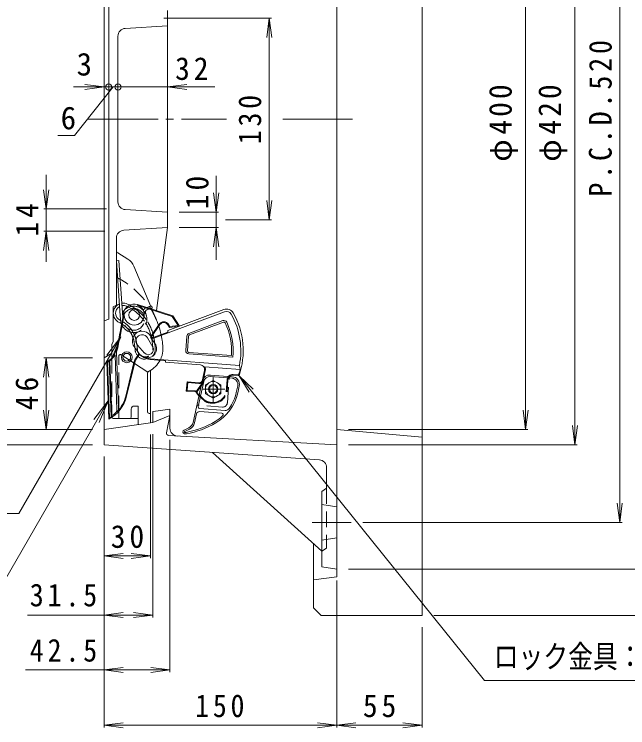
# Model space of a CAD drawing. Units: millimetres, scale not verified. Extents: x -864 to 904, y -685 to 614.
# Drawn here: x 175.2 to 570.6, y -230.7 to 229.1 of the extents above; entities that cross this region are included whole.
import ezdxf
from ezdxf.enums import TextEntityAlignment as Align

# ---------------------------------------------------------------- set-up
doc = ezdxf.new("R2010")
doc.units = ezdxf.units.MM
doc.header["$LTSCALE"] = 5
doc.header["$PDMODE"] = 32
doc.header["$PDSIZE"] = 4
for name, pattern in [('CHAIN2', [12, 9, -1, 1, -1]), ('DASHED2', [3, 2, -1]), ('DASHED3', [4, 3, -1])]:
    doc.linetypes.add(name, pattern=pattern)
for name, color, linetype, lineweight in [('2-0', 2, 'Continuous', 18), ('2-1', 3, 'Continuous', 18), ('2-2', 2, 'Continuous', 18), ('2-3', 4, 'Continuous', 18), ('2-4', 7, 'Continuous', 18), ('2-5', 7, 'Continuous', 18), ('2-6', 6, 'Continuous', 18), ('2-9', 4, 'Continuous', 18)]:
    doc.layers.add(name, color=color, linetype=linetype, lineweight=lineweight)
doc.styles.add('ＭＳ ゴシック', font='')
doc.styles.get('ＭＳ ゴシック').set_extended_font_data('MS Gothic')

msp = doc.modelspace()

# ---------------------------------------------------------------- linework, layer by layer
at = {"layer": '2-0'}
for p, q in [((383.087, -45.446), (383.087, 368.554)), ((264.587, -26.946), (264.587, -34.016)), ((275.587, -37.739), (275.587, -25.446)), ((264.587, -34.016), (275.587, -29.446)), ((273.369, -40.633), (275.587, -29.446)), ((233.087, -38.446), (264.587, -34.016)), ((233.087, -38.446), (233.087, -48.446)), ((274.757, -42.423), (383.087, -48.446)), ((383.087, -45.446), (383.087, -128.446)), ((371.935, -58.122), (233.087, -48.446)), ((303.087, -53.324), (373.587, -116.946)), ((376.587, -63.11), (376.587, -76.446)), ((373.587, -86.946), (383.087, -88.446)), ((373.587, -109.946), (383.087, -108.446))]:
    msp.add_line(p, q, dxfattribs=at)
at = {"layer": '2-0', "color": 7, "linetype": 'CHAIN2'}
for p, q in [((222.973, 161.554), (312.137, 161.554)), ((348.324, 161.554), (397.169, 161.554))]:
    msp.add_line(p, q, dxfattribs=at)
at = {"layer": '2-0', "linetype": 'DASHED2'}
for p in [(376.587, -76.446), (373.587, -116.946)]:
    msp.add_line(p, (376.587, -114.946), dxfattribs=at)
at = {"layer": '2-0', "linetype": 'CHAIN2'}
msp.add_line((367.175, -98.446), (392.31, -98.446), dxfattribs=at)
at = {"layer": '2-0'}
for points in [[(275.587, -25.446), (268.087, -26.469), (264.587, -26.946)], [(373.587, -116.946), (373.587, -78.446), (376.587, -76.446)], [(373.587, -116.946), (373.587, -126.946), (383.087, -128.446)]]:
    msp.add_lwpolyline(points, dxfattribs=at)
for centre, radius, start, end in [((274.841, -40.925), 1.5, 168.78508, 266.81508), ((280.587, -37.739), 5, 180, 266.81775), ((371.587, -63.11), 5, 0, 86.01448)]:
    msp.add_arc(centre, radius, start, end, dxfattribs=at)
at = {"layer": '2-1'}
for p, q in [((233.087, 361.554), (233.087, 161.554)), ((236.087, 161.554), (236.087, 345.554)), ((274.087, 161.554), (274.087, 231.554)), ((246.79, 219.928), (274.087, 221.554)), ((242.087, 214.934), (242.087, 161.554)), ((233.087, -38.446), (233.087, 161.554)), ((236.087, 161.554), (236.087, 32.554)), ((242.087, 108.174), (242.087, 161.554)), ((274.087, 161.554), (274.087, 91.554)), ((246.79, 103.18), (274.087, 101.554)), ((245.782, 89.82), (274.087, 91.554)), ((266.919, 38.106), (274.087, 91.554)), ((241.087, 84.751), (241.087, 41.554)), ((248.403, 71.232), (242.027, 75.216)), ((252.317, 66.637), (263.199, 40.826)), ((263.783, 39.442), (263.951, 39.042)), ((236.087, 32.554), (233.087, 31.554)), ((236.087, 32.554), (233.087, 31.554)), ((236.087, 32.554), (233.087, 31.554)), ((238.087, 7.462), (238.087, 16.554)), ((238.087, 10.554), (233.087, 7.554)), ((252.707, 3.99), (261.395, -1.645)), ((261.087, -3.087), (261.087, -2.71)), ((261.087, -3.087), (261.087, -27.127)), ((263.087, -34.227), (263.087, -0.42)), ((242.587, -31.076), (242.587, -23.841)), ((250.587, -30.446), (250.587, -25.446)), ((252.587, -23.446), (255.087, -23.446)), ((255.087, -35.352), (255.087, -23.446)), ((239.087, -31.446), (242.232, -31.446)), ((247.287, -31.446), (242.232, -31.446)), ((242.587, -31.076), (242.587, -31.446)), ((255.087, -31.446), (247.287, -31.446)), ((261.993, -28.123), (263.087, -28.227)), ((262.445, -28.166), (263.087, -28.227)), ((263.087, -34.227), (233.087, -38.446))]:
    msp.add_line(p, q, dxfattribs=at)
at = {"layer": '2-1', "linetype": 'DASHED2'}
for p, q in [((263.951, 39.042), (266.888, 32.076)), ((244.132, 9.552), (252.707, 3.99)), ((238.087, 7.462), (238.087, -28.537)), ((242.587, -26.802), (242.587, 8.713)), ((238.087, -28.537), (238.087, -30.446))]:
    msp.add_line(p, q, dxfattribs=at)
at = {"layer": '2-1', "color": 2}
for p, q in [((303.466, -6.857), (298.466, -9.744)), ((303.466, -6.857), (308.466, -9.744)), ((298.466, -15.47), (298.466, -9.744)), ((303.466, -18.357), (298.466, -15.47))]:
    msp.add_line(p, q, dxfattribs=at)
at = {"layer": '2-1', "color": 2, "linetype": 'CHAIN2'}
for p, q in [((303.466, -21.135), (303.466, -4.627)), ((296.096, -12.607), (310.856, -12.607))]:
    msp.add_line(p, q, dxfattribs=at)
at = {"layer": '2-1'}
msp.add_lwpolyline([(238.087, 16.554), (239.087, 18.054), (239.087, 40.554), (241.087, 41.554)], dxfattribs=at)
at = {"layer": '2-1', "color": 2}
msp.add_lwpolyline([(303.466, -18.357), (308.466, -15.47), (308.466, -9.744)], dxfattribs=at)
for centre, radius in [((303.466, -12.583), 5), ((303.466, -12.607), 3), ((303.466, -12.607), 2.458)]:
    msp.add_circle(centre, radius, dxfattribs=at)
at = {"layer": '2-1'}
for centre, radius, start, end in [((247.087, 214.937), 5, 93.4086, 180), ((247.087, 108.171), 5, 180, 266.59142), ((246.087, 84.83), 5, 93.50531, 180), ((243.087, 76.912), 2, 180, 237.99507), ((243.103, 62.752), 10, 22.86008, 57.99503), ((245.587, 36.358), 6.5, 112.91322, 245.1795), ((245.587, 36.358), 6.5, 65.17958, 99.35675), ((235.723, 15.029), 30, 62.74321, 65.17944), ((245.587, 36.358), 5, 118.92149, 245.1795), ((245.587, 36.358), 5, 65.17958, 100.97079), ((235.723, 15.029), 28.5, 64.29515, 65.17943), ((235.723, 15.029), 17, 60.27628, 65.17937), ((235.723, 15.029), 18.5, 64.10103, 65.17937), ((216.921, 11.011), 54.226, 12.28276, 18.29221), ((254.559, 13.739), 11.529, 359.35721, 359.35722), ((254.559, 13.739), 16.529, 297.40381, 332.38083), ((263.087, -2.71), 2, 117.40268, 180), ((252.587, -25.446), 2, 90, 180), ((262.087, -27.127), 1, 180, 264.56398), ((239.087, -30.446), 1, 197.09299, 270), ((249.587, -30.446), 1, 270, 0)]:
    msp.add_arc(centre, radius, start, end, dxfattribs=at)
at = {"layer": '2-1', "linetype": 'DASHED2'}
for centre, radius, start, end in [((216.921, 11.011), 54.226, 22.86021, 63.53427), ((216.921, 11.011), 54.226, 18.29221, 31.99002), ((235.723, 15.029), 30, 12.06242, 35.37061), ((235.723, 15.029), 28.5, 12.06242, 34.7283), ((216.921, 11.011), 37.726, 2.9818, 12.06245), ((216.921, 11.011), 47.726, 2.68832, 12.06242), ((216.921, 11.011), 49.226, 2.68832, 12.06242), ((216.921, 11.011), 54.226, 2.68832, 12.28276), ((216.921, 11.011), 36.226, 2.9818, 10.95615), ((243.587, 8.713), 1, 57.02879, 180), ((259.589, 13.233), 6.5, 182.98187, 3.31915), ((259.589, 13.233), 5, 182.98187, 3.31915), ((254.559, 13.739), 16.529, 332.38083, 359.35722), ((239.087, -30.446), 1, 180, 197.09299)]:
    msp.add_arc(centre, radius, start, end, dxfattribs=at)
at = {"layer": '2-1', "linetype": 'DASHED3'}
for radius, start, end in [(30, 35.37061, 62.74321), (28.5, 34.7283, 64.29517), (17, 39.14261, 58.99586), (18.5, 30.04475, 60.76047), (17, 21.42802, 39.14261), (18.5, 26.36731, 30.04475), (18.5, 16.32385, 26.36731), (17, 25.83727, 26.3913), (17, 9.63852, 21.42802), (18.5, 12.06247, 16.32385)]:
    msp.add_arc((235.723, 15.029), radius, start, end, dxfattribs=at)
at = {"layer": '2-2', "color": 5, "lineweight": 9}
for p, q in [((315.667, -5.522), (301.566, -4.437)), ((315.744, -4.525), (301.643, -3.44)), ((290.457, -33.983), (296.379, -7.341)), ((293.755, -23.753), (297.355, -7.558)), ((318.306, -14.692), (319.265, -10.378)), ((319.282, -14.909), (320.241, -10.595)), ((311.114, -26.234), (294.655, -24.967)), ((308.961, -28.074), (294.796, -26.984)), ((291.434, -34.2), (292.691, -28.544)), ((287.737, -37.407), (284.674, -38.875)), ((288.169, -38.309), (285.106, -39.777))]:
    msp.add_line(p, q, dxfattribs=at)
at = {"layer": '2-2', "color": 5, "linetype": 'DASHED2', "lineweight": 9}
for p, q in [((312.587, -21.332), (313.892, -4.383)), ((309.366, -24.093), (292.936, -22.829))]:
    msp.add_line(p, q, dxfattribs=at)
at = {"layer": '2-2', "color": 5, "lineweight": 9}
for centre, radius, start, end in [((301.26, -8.425), 5, 85.59985, 167.46979), ((301.26, -8.425), 4, 85.59985, 167.46979), ((315.36, -9.51), 5, 347.46973, 85.59985), ((315.36, -9.51), 4, 347.46973, 85.59985), ((289.997, -8.401), 30, 300.43784, 347.46991), ((289.997, -8.401), 29, 325.19102, 347.46991), ((294.643, -28.978), 2, 85.59972, 167.46988), ((294.732, -23.97), 1, 167.46935, 265.59978), ((311.344, -23.243), 3, 265.59978, 325.19104), ((289.997, -8.401), 29, 300.43784, 312.41951), ((308.884, -29.071), 1, 312.41968, 85.59978), ((275.305, 16.602), 58, 280.61391, 300.43784), ((275.305, 16.602), 59, 280.61391, 300.43784), ((285.577, -32.898), 5, 295.59996, 347.46979), ((285.577, -32.898), 6, 295.59996, 347.46979), ((285.247, -40.071), 1.326, 115.6004, 257.13232), ((285.247, -40.071), 0.326, 115.6004, 257.13232), ((285.62, -38.439), 3, 257.13229, 280.61394), ((285.62, -38.439), 2, 257.13229, 280.61394)]:
    msp.add_arc(centre, radius, start, end, dxfattribs=at)
at = {"layer": '2-2', "color": 5, "linetype": 'DASHED2', "lineweight": 9}
msp.add_arc((309.596, -21.102), 3, 265.60023, 355.59973, dxfattribs=at)
at = {"layer": '2-3'}
for p, q in [((438.087, 481.554), (438.087, -158.446)), ((265.277, 20.273), (310.799, 37.383)), ((287.838, 23.411), (309.642, 31.607)), ((288.19, 22.475), (309.994, 30.671)), ((261.081, 20.542), (264.503, 14.481)), ((265.912, 16.841), (262.947, 20.981)), ((263.131, 21.584), (262.993, 21.777)), ((286.547, 21.693), (285.826, 12.32)), ((287.544, 21.616), (286.823, 12.243)), ((255.542, 10.711), (252.829, 14.5)), ((254.614, 15.912), (259.248, 10.719)), ((287.667, 10.172), (316.082, 7.986)), ((287.744, 11.169), (315.168, 9.059)), ((262.906, 6.561), (272.788, 5.801)), ((262.944, 7.06), (320.346, 2.643)), ((272.711, 4.804), (272.788, 5.801)), ((295.186, 3.075), (272.711, 4.804)), ((320.8, 0.101), (297.973, 1.857)), ((320.8, 0.101), (320.346, 2.643)), ((297.34, -5.321), (298.372, -0.676)), ((316.198, -3.557), (320.16, -3.862)), ((294.385, -8.398), (286.596, -7.799)), ((286.596, -7.799), (287.056, -8.335)), ((286.673, -13.321), (287.056, -8.335)), ((294.275, -8.891), (287.056, -8.335)), ((286.136, -13.781), (286.673, -13.321)), ((291.761, -13.712), (286.673, -13.321)), ((293.467, -13.491), (295.604, -10.638)), ((293.282, -15.832), (294.278, -16.79)), ((293.628, -15.472), (294.406, -16.219)), ((383.087, -38.446), (438.087, -43.446)), ((368.087, -153.446), (368.087, -111.983)), ((383.087, -133.446), (383.087, -128.446)), ((383.087, -133.446), (368.087, -135.446)), ((373.087, -158.446), (368.087, -153.446)), ((373.087, -158.446), (438.087, -158.446))]:
    msp.add_line(p, q, dxfattribs=at)
at = {"layer": '2-3', "linetype": 'DASHED2'}
for p, q in [((312.478, -6.28), (311.864, -14.256)), ((312.976, -6.318), (312.363, -14.294)), ((294.278, -16.79), (297.545, -19.929)), ((294.406, -16.219), (297.876, -19.555)), ((302.776, -21.58), (301.422, -21.476)), ((302.814, -21.082), (301.46, -20.978))]:
    msp.add_line(p, q, dxfattribs=at)
at = {"layer": '2-3'}
for points in [[(265.461, 20.876), (274.201, 24.161), (274.285, 25.261), (310.271, 38.787)], [(293.067, -13.191), (295.927, -9.373), (297.884, -0.567)], [(316.236, -3.059), (319.809, -3.333), (320.16, -3.862)], [(291.861, -14.221), (286.136, -13.781), (286.596, -7.799)]]:
    msp.add_lwpolyline(points, dxfattribs=at)
at = {"layer": '2-3', "linetype": 'DASHED2'}
msp.add_lwpolyline([(295.604, -10.638), (296.392, -9.586), (297.34, -5.321)], dxfattribs=at)
at = {"layer": '2-3'}
for centre, radius, start, end in [((312.031, 34.107), 5, 29.27333, 110.59981), ((312.031, 34.107), 3.5, 29.27333, 110.59981), ((272.777, 12.103), 48.5, 348.75214, 29.2733), ((272.777, 12.103), 50, 341.37938, 29.2733), ((310.346, 29.735), 2, 25.14142, 110.59976), ((310.346, 29.735), 1, 25.14142, 110.59976), ((272.777, 12.103), 42.5, 355.89281, 25.14149), ((272.777, 12.103), 43.5, 354.56886, 25.14149), ((257.598, 18.575), 6.273, 30.68294, 221.75023), ((288.542, 21.539), 2, 110.59976, 175.59985), ((257.598, 18.575), 4, 29.44902, 221.75023), ((264.574, 22.145), 2, 215.59988, 290.60008), ((264.757, 22.748), 2, 215.59988, 290.60008), ((288.542, 21.539), 1, 110.59976, 175.59985), ((261.673, 12.884), 3.25, 220.51665, 30.68277), ((261.236, 13.493), 5.75, 251.53397, 35.59985), ((263.673, 16.532), 10, 215.59993, 265.59985), ((287.82, 12.166), 2, 175.59985, 265.59985), ((287.82, 12.166), 1, 175.59985, 265.59985), ((263.673, 16.532), 9.5, 243.37157, 265.59985), ((294.955, 0.083), 3, 347.4697, 85.59985), ((294.955, 0.083), 3.5, 347.4697, 30.44968), ((272.777, 12.103), 49.5, 341.8293, 345.96739), ((315.968, -6.548), 3.5, 85.59985, 133.78973), ((315.968, -6.548), 3, 85.59985, 133.78973), ((294.428, -6.897), 2, 265.59978, 347.17853), ((294.538, -6.404), 2, 265.59978, 347.46988), ((291.685, -14.709), 1, 6.10225, 85.59978), ((294.668, -14.39), 2, 143.16899, 226.13509), ((294.668, -14.39), 1.5, 143.16899, 226.13509), ((291.784, -15.218), 1, 16.02299, 85.59978)]:
    msp.add_arc(centre, radius, start, end, dxfattribs=at)
at = {"layer": '2-3', "linetype": 'DASHED2'}
for centre, radius, start, end in [((315.968, -6.548), 3.5, 133.78973, 175.59985), ((315.968, -6.548), 3, 133.78973, 175.59985), ((302.108, -14.607), 7, 204.34782, 204.34785), ((303.466, -12.607), 9, 265.59985, 349.25967), ((303.466, -12.607), 8.5, 265.59985, 349.25967), ((301.959, -14.497), 7, 230.90282, 265.59985), ((301.959, -14.497), 6.5, 231.08759, 265.59985)]:
    msp.add_arc(centre, radius, start, end, dxfattribs=at)
at = {"layer": '2-4'}
for p, q in [((565.513, -98.446), (565.513, 421.554)), ((536.617, -48.446), (536.617, 371.554)), ((504.834, -38.446), (504.834, 361.554)), ((271.587, 226.554), (341.099, 226.554)), ((339.599, 226.554), (337.967, 214.161)), ((339.599, 96.554), (339.599, 226.554)), ((339.599, 226.554), (341.23, 214.161)), ((236.087, 182.239), (213.367, 182.239)), ((233.087, 182.239), (220.694, 183.87)), ((233.087, 182.239), (220.694, 180.607)), ((233.087, 174.739), (233.087, 180.739)), ((242.087, 182.239), (236.087, 182.239)), ((236.087, 174.739), (236.087, 180.739)), ((304.506, 182.239), (242.087, 182.239)), ((242.087, 174.739), (242.087, 180.739)), ((274.087, 182.239), (286.48, 183.87)), ((274.087, 182.239), (286.48, 180.607)), ((274.087, 174.739), (274.087, 180.739)), ((195.787, 125.534), (195.787, 69.555)), ((305.356, 124.943), (305.356, 70.715)), ((195.787, 103.622), (194.155, 116.015)), ((195.787, 103.622), (197.419, 116.015)), ((305.356, 101.554), (303.724, 113.947)), ((305.356, 101.554), (306.987, 113.947)), ((339.599, 96.554), (337.967, 108.947)), ((339.599, 96.554), (341.23, 108.947)), ((234.587, 103.622), (194.287, 103.622)), ((281.587, 101.554), (306.856, 101.554)), ((311.396, 96.554), (341.099, 96.554)), ((195.787, 89.281), (194.155, 76.888)), ((233.587, 89.281), (194.287, 89.281)), ((195.787, 89.281), (197.419, 76.888)), ((281.587, 91.554), (306.856, 91.554)), ((305.356, 91.554), (303.724, 79.161)), ((305.356, 91.554), (306.987, 79.161)), ((195.787, 7.554), (194.155, -4.839)), ((225.587, 7.554), (194.287, 7.554)), ((195.787, -38.446), (195.787, 7.554)), ((195.787, 7.554), (197.419, -4.839)), ((195.787, -38.446), (194.155, -26.053)), ((195.787, -38.446), (197.419, -26.053)), ((504.834, -38.446), (503.202, -26.053)), ((504.834, -38.446), (506.466, -26.053)), ((536.617, -48.446), (534.986, -36.053)), ((536.617, -48.446), (538.249, -36.053)), ((225.587, -38.446), (162.799, -38.446)), ((390.587, -38.446), (506.334, -38.446)), ((263.087, -41.727), (263.087, -121.543)), ((264.587, -41.516), (264.587, -159.603)), ((275.587, -45.239), (275.587, -194.992)), ((225.587, -48.446), (130.009, -48.446)), ((390.587, -48.446), (538.117, -48.446)), ((233.087, -55.946), (233.087, -230.604)), ((565.513, -98.446), (563.881, -86.053)), ((565.513, -98.446), (567.144, -86.053)), ((399.81, -98.446), (567.013, -98.446)), ((233.087, -120.043), (245.48, -118.411)), ((263.087, -120.043), (250.694, -118.411)), ((233.087, -120.043), (263.087, -120.043)), ((233.087, -120.043), (245.48, -121.674)), ((263.087, -120.043), (250.694, -121.674)), ((390.587, -128.446), (599.119, -128.446)), ((383.087, -135.946), (383.087, -230.604)), ((183.753, -158.103), (264.587, -158.103)), ((233.087, -158.103), (245.48, -156.471)), ((233.087, -158.103), (245.48, -159.734)), ((264.587, -158.103), (252.194, -156.471)), ((264.587, -158.103), (252.194, -159.734)), ((445.587, -158.446), (638.168, -158.446)), ((438.087, -165.946), (438.087, -230.604)), ((233.087, -193.492), (245.48, -191.861)), ((275.587, -193.492), (263.194, -191.861)), ((182.486, -193.492), (275.587, -193.492)), ((233.087, -193.492), (245.48, -195.124)), ((275.587, -193.492), (263.194, -195.124)), ((233.087, -229.104), (245.48, -227.473)), ((233.087, -229.104), (383.087, -229.104)), ((233.087, -229.104), (245.48, -230.736)), ((383.087, -229.104), (370.694, -227.473)), ((383.087, -229.104), (370.694, -230.736)), ((383.087, -229.104), (395.48, -227.473)), ((383.087, -229.104), (438.087, -229.104)), ((383.087, -229.104), (395.48, -230.736)), ((438.087, -229.104), (425.694, -227.473)), ((438.087, -229.104), (425.694, -230.736))]:
    msp.add_line(p, q, dxfattribs=at)
msp.add_lwpolyline([(239.015, 182.239), (214.082, 150.827), (203.321, 150.827)], dxfattribs=at)
for p in [(236.087, 182.239), (242.087, 182.239)]:
    msp.add_point(p, dxfattribs=at)
at = {"layer": '2-5'}
for p, q in [((243.939, 21.157), (178.175, -92.75)), ((243.939, 21.157), (234.808, 9.257)), ((243.939, 21.157), (238.199, 7.299)), ((320.16, -3.862), (478.335, -200.196)), ((320.16, -3.862), (329.205, -12.489)), ((320.16, -3.862), (326.664, -14.536)), ((235.739, -20.155), (162.856, -146.392)), ((235.739, -20.155), (226.608, -32.055)), ((235.739, -20.155), (229.999, -34.013)), ((-78.828, -92.75), (178.175, -92.75)), ((478.335, -200.196), (781.062, -200.196))]:
    msp.add_line(p, q, dxfattribs=at)
at = {"layer": '2-6'}
for p, q in [((277.113, 34.368), (254.515, 41.493)), ((277.437, 34.79), (254.665, 41.969)), ((268.72, 29.369), (263.259, 21.423)), ((269.133, 29.086), (263.637, 21.091)), ((274.136, 28.996), (275.257, 27.233)), ((274.558, 29.265), (275.508, 27.771)), ((241.45, -26.096), (240.203, 9.619)), ((242.419, -25.194), (241.137, 11.525)), ((255.726, 10.462), (252.951, 6.425)), ((256.053, 10.056), (253.363, 6.141)), ((234.855, 5.152), (237.642, 6.96)), ((236.621, -31.1), (235.366, 4.845)), ((237.601, -30.492), (236.348, 5.396)), ((238.044, -28.855), (236.837, 5.716)), ((252.581, 5.596), (247.128, -16.966)), ((253.067, 5.478), (247.614, -17.083))]:
    msp.add_line(p, q, dxfattribs=at)
for points in [[(277.437, 34.79), (281.702, 28.082), (275.257, 27.233)], [(277.113, 34.368), (280.859, 28.475), (275.508, 27.771)], [(236.621, -31.1), (236.15, -31.938), (234.855, 5.152), (235.366, 4.845)]]:
    msp.add_lwpolyline(points, dxfattribs=at)
for centre, radius in [((252.56, 35.293), 3.5), ((247.763, 8.028), 3.5), ((247.763, 8.028), 2.5)]:
    msp.add_circle(centre, radius, dxfattribs=at)
for centre, radius, start, end in [((252.56, 35.293), 7, 72.49995, 170.69185), ((252.56, 35.293), 6.5, 170.69182, 72.49991), ((-193.555, 108.41), 445.067, 347.78685, 350.69223), ((-193.555, 108.41), 445.567, 347.79071, 350.69223), ((271.605, 27.387), 3.5, 32.44427, 145.50017), ((271.605, 27.387), 3, 32.44659, 145.49976), ((226.188, 17.557), 15.605, 317.22353, 347.90111), ((227.259, 17.142), 14.971, 337.963, 348.59039), ((227.259, 17.142), 14.971, 312.59592, 329.83197), ((229.746, 16.01), 12.5, 296.72093, 301.88097), ((229.746, 16.01), 12.5, 304.56105, 307.7132), ((255.011, 5.009), 2.5, 145.49971, 166.41183), ((255.011, 5.009), 2, 145.49971, 166.41196), ((225.255, -11.679), 23.003, 298.27194, 346.4118), ((225.255, -11.679), 22.503, 316.23477, 346.4118), ((225.255, -11.679), 22.203, 307.75624, 314.93497), ((239.701, -26.158), 1.75, 314.935, 2), ((239.92, -25.282), 2.5, 308.8707, 2), ((225.255, -11.679), 22.503, 300.33896, 303.27356), ((238.544, -28.837), 0.5, 182, 307.7572)]:
    msp.add_arc(centre, radius, start, end, dxfattribs=at)
at = {"layer": '2-9'}
for p, q in [((242.602, 70.344), (241.106, 70.239)), ((243.591, 34.703), (241.106, 70.239)), ((245.174, 33.566), (242.602, 70.344)), ((260.606, 40.179), (263.275, 40.844)), ((263.198, 39.279), (263.637, 39.389)), ((243.847, 31.04), (243.591, 34.703))]:
    msp.add_line(p, q, dxfattribs=at)
at = {"layer": '2-9', "linetype": 'DASHED3'}
for p, q in [((259.877, 36.905), (260.481, 34.479)), ((260.969, 38.724), (263.198, 39.279)), ((245.238, 32.657), (245.174, 33.566))]:
    msp.add_line(p, q, dxfattribs=at)
for centre, radius, start, end in [((252.234, 32.423), 8.5, 202.75459, 32.93965), ((252.234, 32.423), 7, 51.52512, 51.52481), ((252.234, 32.423), 8.5, 32.93965, 133.46873), ((261.332, 37.268), 3, 106.77501, 162.08527), ((261.332, 37.268), 1.5, 104, 194)]:
    msp.add_arc(centre, radius, start, end, dxfattribs=at)
at = {"layer": '2-9'}
for centre, radius, start, end in [((252.234, 32.423), 8.5, 133.46873, 148.9994), ((261.332, 37.268), 3, 104, 106.77502), ((263.456, 40.117), 0.75, 284, 104), ((252.234, 32.423), 8.5, 189.36389, 202.75459), ((252.234, 32.423), 8.5, 199.94293, 200.83774)]:
    msp.add_arc(centre, radius, start, end, dxfattribs=at)

# ---------------------------------------------------------------- texts
at = {"layer": '2-4', "color": 2, "style": 'ＭＳ ゴシック'}
for s, p in [('3', (215.381, 185.182)), ('6', (205.145, 150.538))]:
    msp.add_text(s, height=14.66, dxfattribs=at).set_placement(p, align=Align.BOTTOM_LEFT)
at = {"layer": '2-4', "color": 2, "char_height": 14.66, "attachment_point": 7, "rotation": 90, "style": 'ＭＳ ゴシック'}
for s, insert in [('\\T1.28;\\W0.9;P.C.D.520', (560.513, 111.554)), ('\\T1.21;\\W0.95;φ400', (499.834, 134.054)), ('\\T1.21;\\W0.95;φ420', (531.617, 134.054)), ('\\T1.27;\\W0.9;130', (334.599, 145.304)), ('\\T1.27;\\W0.95;10', (300.635, 103.472)), ('\\T1.27;\\W0.95;14', (190.787, 85.827)), ('\\T1.27;\\W0.95;46', (190.787, -26.071))]:
    msp.add_mtext(s, dxfattribs=dict(at, insert=insert))
at = {"layer": '2-4', "color": 2, "char_height": 14.66, "attachment_point": 7, "style": 'ＭＳ ゴシック'}
for s, insert in [('\\T1.27;\\W0.95;32', (278.909, 186.513)), ('\\T1.27;\\W0.95;30', (237.462, -115.043)), ('\\T1.28;\\W0.9;31.5', (185.229, -152.745)), ('\\T1.28;\\W0.9;42.5', (185.229, -188.357)), ('\\T1.27;\\W0.9;150', (291.837, -224.104)), ('\\T1.27;\\W0.95;55', (399.962, -224.104))]:
    msp.add_mtext(s, dxfattribs=dict(at, insert=insert))
at = {"layer": '2-5', "color": 6, "style": 'ＭＳ ゴシック', "width": 0.8}
msp.add_text('ロック金具：ＦＣＤ６００，樹脂系塗装', height=14.66, dxfattribs=at).set_placement((484.235, -196.582), align=Align.BOTTOM_LEFT)

doc.saveas('drawing.dxf')
